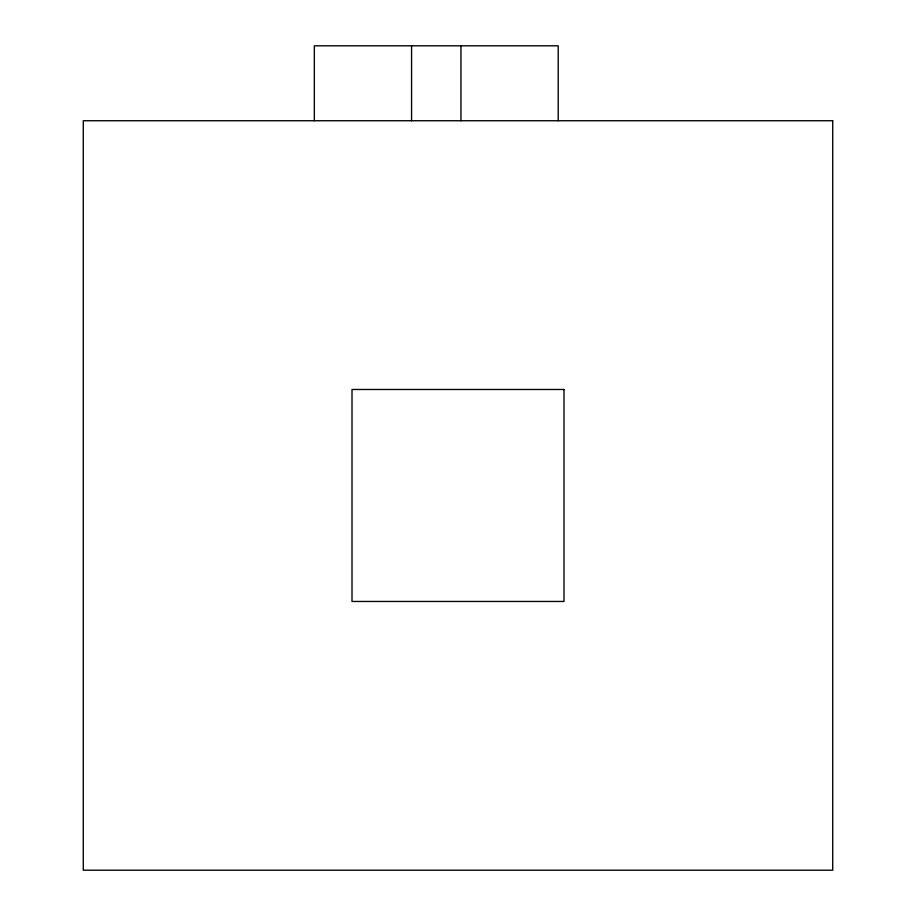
<?xml version="1.0" encoding="UTF-8"?>
<svg xmlns="http://www.w3.org/2000/svg" width="916" height="916" viewBox="0 0 916 916"><rect width="100%" height="100%" fill="white"/><g stroke="black" fill="none" stroke-linecap="round" stroke-linejoin="round"><path stroke-width="1.37" d="M558.199 120.74L558.199 45.8L314.325 45.8L314.325 120.74M460.954 45.8L460.954 120.74M411.57 45.8L411.57 120.74M832.724 120.74L83.276 120.74L83.276 870.2L832.724 870.2L832.724 120.74M563.993 389.483L352.007 389.483L352.007 601.457L563.993 601.457L563.993 389.483"/></g></svg>
